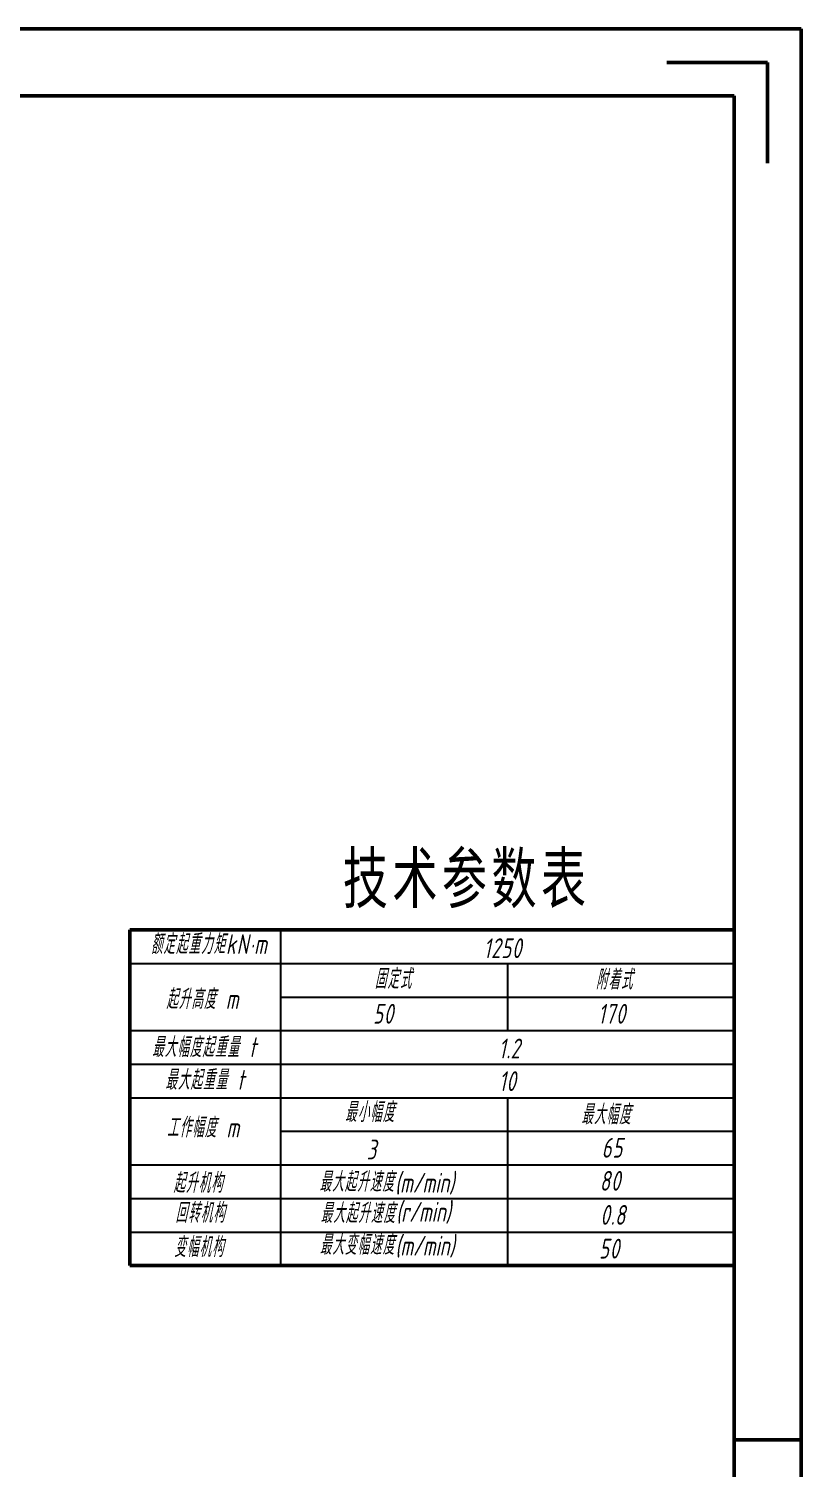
# Model space of a CAD drawing. Header units: millimetres. Extents: x 4452 to 5641, y -238 to 603.
# Drawn here: x 5410.7 to 5640.9, y 174.1 to 603 of the extents above; entities that cross this region are included whole.
import ezdxf

# ---------------------------------------------------------------- set-up
doc = ezdxf.new("R2010")
doc.units = ezdxf.units.MM
for name, color, linetype, lineweight in [('CAXA4', 3, 'Continuous', 70), ('总内框线', 7, 'Continuous', 50), ('粗实线', 7, 'Continuous', 50)]:
    doc.layers.add(name, color=color, linetype=linetype, lineweight=lineweight)
doc.styles.add('机械', font='isocp', dxfattribs={"width": 0.667, "bigfont": 'gbcbig.shx'})
doc.styles.add('陈杰（2）', font='gbeitc.shx', dxfattribs={"width": 0.8, "bigfont": 'gbcbig.shx'})

msp = doc.modelspace()

# ---------------------------------------------------------------- linework, layer by layer
at = {"layer": 'CAXA4', "color": 0, "linetype": 'Continuous', "lineweight": 25}
for p, q in [((5485.857, 294.514), (5485.857, 334.514)), ((5440.857, 324.514), (5620.857, 324.514)), ((5485.857, 324.514), (5530.857, 324.514)), ((5485.857, 324.514), (5535.857, 324.514)), ((5553.357, 324.514), (5553.357, 304.514)), ((5485.857, 314.514), (5620.857, 314.514)), ((5440.857, 304.514), (5620.857, 304.514)), ((5440.857, 294.514), (5620.857, 294.514)), ((5485.857, 234.514), (5485.857, 294.514)), ((5530.857, 294.514), (5575.857, 294.514)), ((5440.857, 284.514), (5620.857, 284.514)), ((5475.857, 284.514), (5485.857, 284.514)), ((5485.857, 284.514), (5535.857, 284.514)), ((5553.357, 284.52), (5553.357, 234.514)), ((5485.857, 274.514), (5620.857, 274.514)), ((5440.857, 264.514), (5620.857, 264.514)), ((5440.857, 264.514), (5475.857, 264.514)), ((5450.857, 264.514), (5475.857, 264.514)), ((5508.357, 264.514), (5530.857, 264.514)), ((5553.357, 264.514), (5575.857, 264.514)), ((5440.857, 254.514), (5620.857, 254.514)), ((5440.857, 244.514), (5620.857, 244.514))]:
    msp.add_line(p, q, dxfattribs=at)
at = {"layer": '总内框线', "color": 0}
for p, q in [((4451.853, 603.043), (5640.853, 603.043)), ((5640.853, 603.043), (5640.853, -237.957)), ((5630.853, 593.043), (5600.853, 593.043)), ((5630.853, 593.043), (5630.853, 563.043)), ((4476.853, 583.043), (5620.853, 583.043)), ((5620.853, 583.043), (5620.853, -217.957)), ((5620.853, 182.543), (5640.853, 182.543))]:
    msp.add_line(p, q, dxfattribs=at)
at = {"layer": '粗实线', "color": 0, "linetype": 'Continuous', "lineweight": 50}
for p, q in [((5440.857, 334.514), (5620.857, 334.514)), ((5440.857, 294.77), (5440.857, 334.514)), ((5440.857, 234.514), (5440.857, 294.77)), ((5440.857, 234.514), (5620.857, 234.514))]:
    msp.add_line(p, q, dxfattribs=at)

# ---------------------------------------------------------------- texts
at = {"layer": 'CAXA4', "color": 0, "linetype": 'Continuous', "lineweight": 50, "insert": (5504.297, 357.394), "char_height": 14.7456, "width": 209.31795, "attachment_point": 1, "style": '机械'}
msp.add_mtext('\\T1.1;{\\fFangSong|b0|i0|c7|p0;技术参数表}', dxfattribs=at)
at = {"layer": 'CAXA4', "color": 0, "linetype": 'Continuous', "lineweight": 25, "width": 134.21498, "attachment_point": 1, "style": '陈杰（2）'}
for s, insert, char_height in [('{\\T1.1;额定起重力矩kN·m}', (5447.034, 333.243), 5.89824), ('{\\T1.1;1250}', (5546.253, 332.026), 5.89824), ('{\\T1.1;固定式}', (5513.766, 322.891), 5.89824), ('{\\T1.1;附着式}', (5579.624, 322.679), 5.89824), ('{\\T1.1;起升高度 m}', (5451.649, 316.869), 5.89824), ('{\\T1.1;50}', (5513.296, 312.496), 5.8982), ('{\\T1.1;170}', (5580.358, 312.496), 5.89824), ('{\\T1.1;最大幅度起重量 t}', (5447.432, 302.533), 5.89824), ('{\\T1.1;1.2}', (5550.748, 302.14), 5.89824), ('\\T1.1;最大起重量 t', (5451.368, 292.804), 5.89824), ('\\T1.1;10', (5550.821, 292.411), 5.8982), ('{\\T1.1;最小幅度}', (5504.906, 283.19), 5.89824), ('{\\T1.1;最大幅度}', (5575.32, 282.487), 5.89824), ('\\T1.1;工作幅度 m', (5451.859, 278.599), 5.89824), ('{\\T1.1;3}', (5511.392, 272.039), 5.8982), ('{\\T1.1;65}', (5581.402, 272.566), 5.8982), ('\\T1.1;起升机构', (5453.77, 262.089), 5.8982), ('{\\T1.1;最大起升速度}', (5497.311, 262.428), 5.89824), ('(m/min)', (5519.839, 262.13), 5.8982), ('{\\T1.1;80}', (5580.849, 262.723), 5.8982), ('\\T1.1;回转机构', (5454.393, 253.182), 5.8982), ('{\\T1.1;最大起升速度}', (5497.636, 253.085), 5.89824), ('(r/min)', (5520.162, 253.467), 5.8982), ('{\\T1.1;0.8}', (5581.038, 252.565), 5.89824), ('{\\T1.1;变幅机构}', (5454.031, 242.981), 5.89824), ('{\\T1.1;最大变幅速度}', (5497.399, 243.664), 5.89824), ('(m/min)', (5519.928, 243.366), 5.8982), ('{\\T1.1;50}', (5580.619, 242.505), 5.8982)]:
    msp.add_mtext(s, dxfattribs=dict(at, insert=insert, char_height=char_height))

doc.saveas('drawing.dxf')
